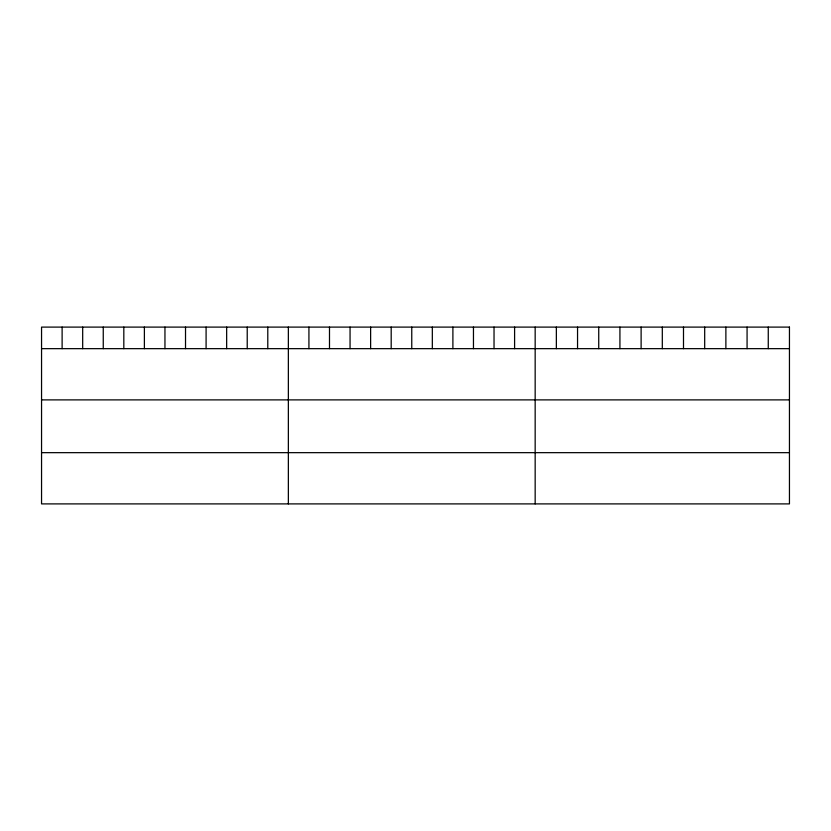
<?xml version="1.0" encoding="UTF-8"?>
<svg xmlns="http://www.w3.org/2000/svg" width="831" height="831" viewBox="0 0 831 831"><rect width="100%" height="100%" fill="white"/><g stroke="black" fill="none" stroke-linecap="round" stroke-linejoin="round"><path stroke-width="1.25" d="M41.55 348.656L789.45 348.656M41.55 399.888L789.45 399.888M41.55 452.666L789.45 452.666M768.26 327.102L768.26 348.656M747.069 327.102L747.069 348.656M725.879 327.102L725.879 348.656M704.688 327.102L704.688 348.656M683.498 327.102L683.498 348.656M662.307 327.102L662.307 348.656M641.117 327.102L641.117 348.656M619.926 327.102L619.926 348.656M598.736 327.102L598.736 348.656M577.545 327.102L577.545 348.656M556.355 327.102L556.355 348.656M535.164 327.102L535.164 503.898M514.597 327.102L514.597 348.656M494.03 327.102L494.03 348.656M473.462 327.102L473.462 348.656M452.895 327.102L452.895 348.656M432.328 327.102L432.328 348.656M411.76 327.102L411.76 348.656M391.193 327.102L391.193 348.656M370.626 327.102L370.626 348.656M350.059 327.102L350.059 348.656M329.492 327.102L329.492 348.656M308.924 327.102L308.924 348.656M288.357 327.102L288.357 503.898M267.79 327.102L267.79 348.656M247.223 327.102L247.223 348.656M226.655 327.102L226.655 348.656M206.088 327.102L206.088 348.656M185.521 327.102L185.521 348.656M164.954 327.102L164.954 348.656M144.386 327.102L144.386 348.656M123.819 327.102L123.819 348.656M103.252 327.102L103.252 348.656M82.684 327.102L82.684 348.656M62.117 327.102L62.117 348.656M789.45 327.102L41.55 327.102L41.55 503.898L789.45 503.898L789.45 327.102"/></g></svg>
